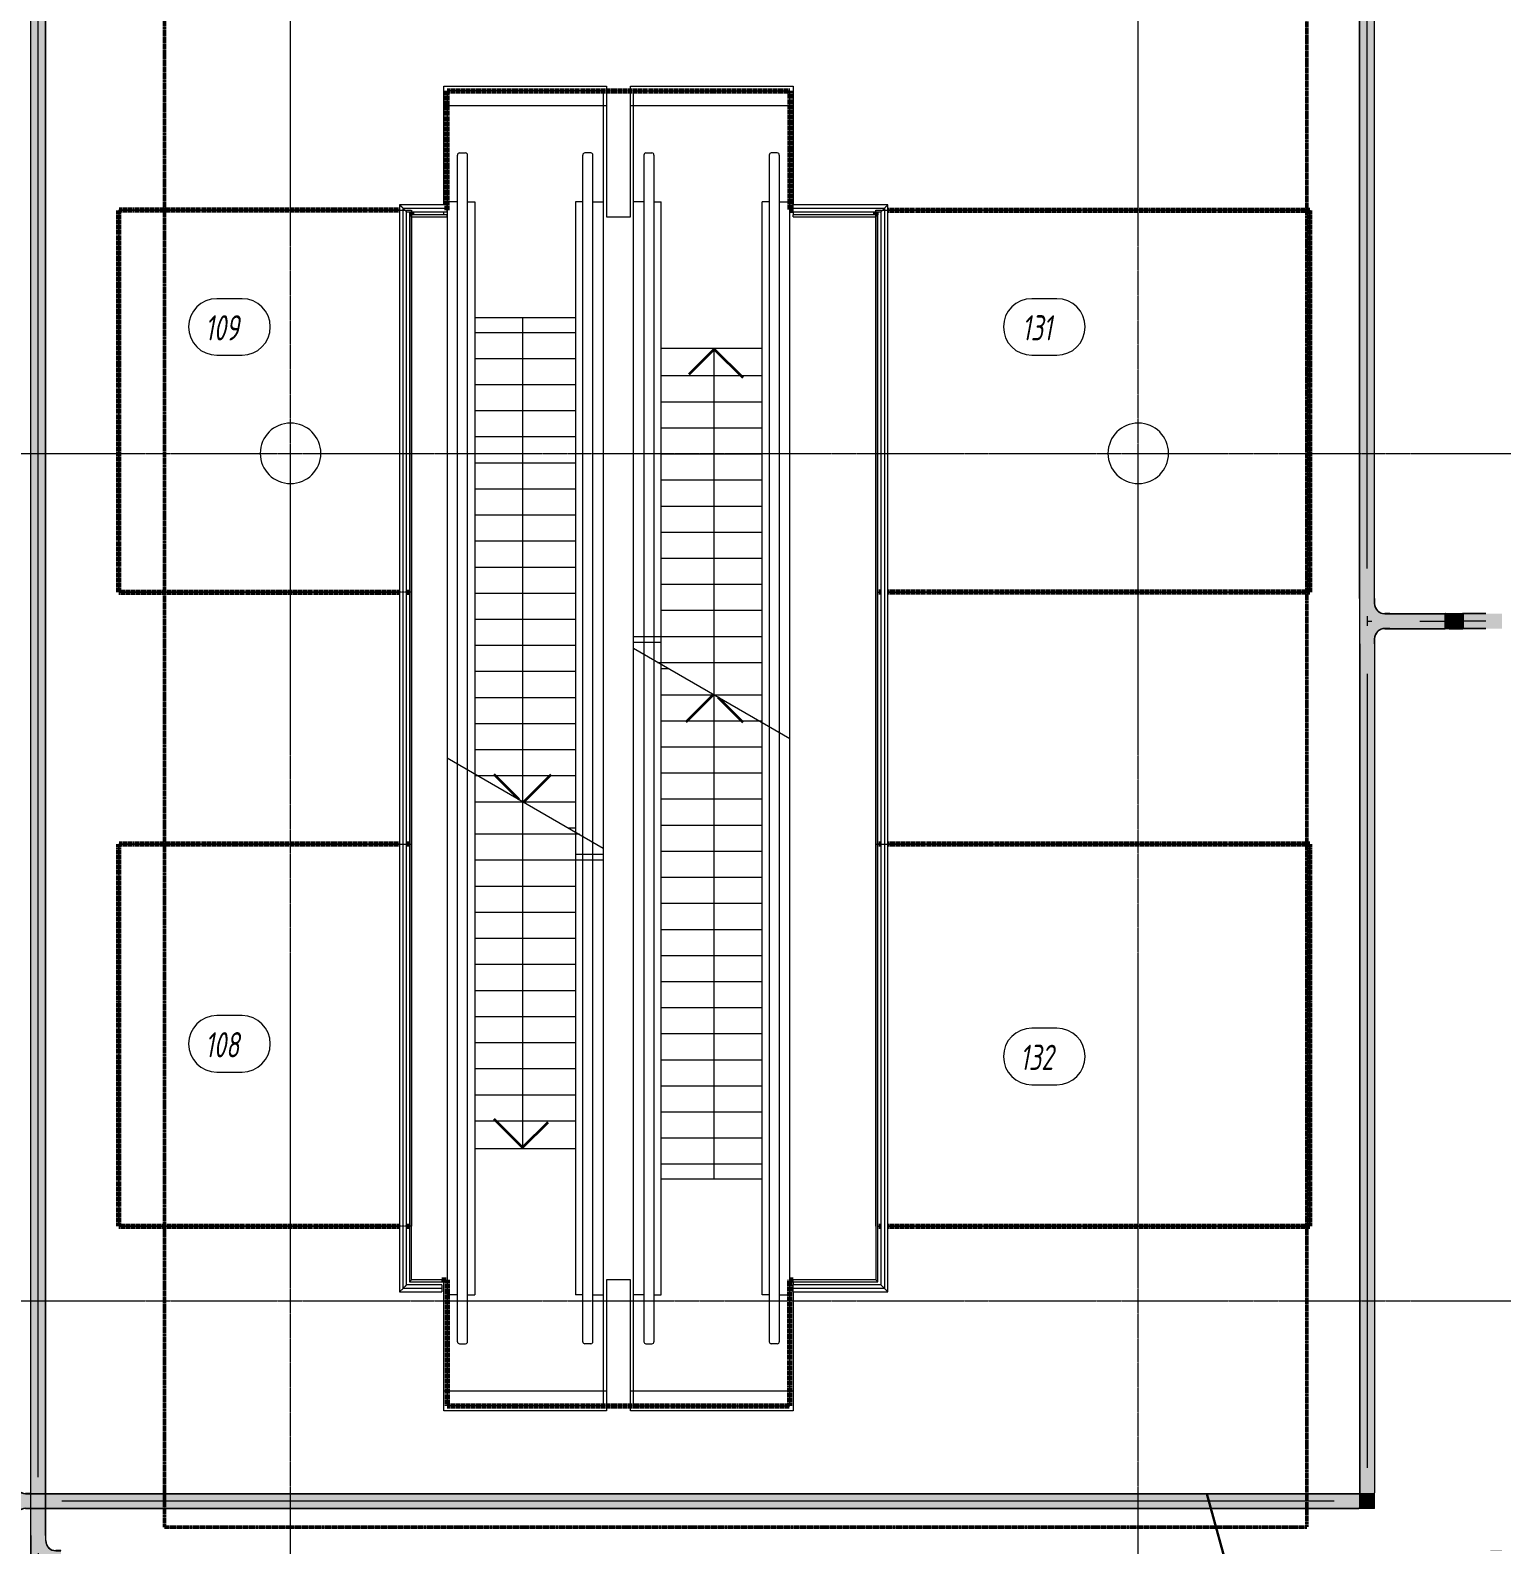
# Model space of a CAD drawing. Header units: millimetres. Extents: x -4948 to 42228, y -4856 to 69378.
# Drawn here: x 11330 to 25910, y 31275 to 46285 of the extents above; entities that cross this region are included whole.
import ezdxf

# ---------------------------------------------------------------- set-up
doc = ezdxf.new("R2010")
doc.units = ezdxf.units.MM
for name, pattern in [('Линия сетки', [22.225, 12.7, -3.175, 3.175, -3.175]), ('ххх_Штрих_ш3п3', [6, 3, -3]), ('Штрих 3 х 1_5 мм', [4.5, 3, -1.5])]:
    doc.linetypes.add(name, pattern=pattern)
for name, color, linetype, lineweight in [('A-AREA', 32, 'Continuous', 9), ('A-AREA-IDEN', 2, 'Continuous', 30), ('A-DETL', 90, 'Continuous', 9), ('A-DETL-THIN', 151, 'Continuous', 13), ('A-FLOR', 192, 'Continuous', 13), ('E-CABL-TRAY', 211, 'Continuous', 9), ('E-CABL-TRAY-CNTR', 211, 'Continuous', 9), ('E-CABL-TRAY-IDEN', 211, 'Continuous', 30), ('S-GRID', 1, 'Continuous', 30), ('Поручни', 7, 'Continuous', 9)]:
    doc.layers.add(name, color=color, linetype=linetype, lineweight=lineweight)
doc.styles.add('ISOCPEUR_B_I', font='', dxfattribs={"width": 0.7, "height": 250})
doc.styles.get('ISOCPEUR_B_I').set_extended_font_data('ISOCPEUR', italic=True, bold=True)

# ---------------------------------------------------------------- blocks, each defined once
blk = doc.blocks.new('27ELB-RD-AR-0000-BIM_rvt-1-1 этаж отм_ _0_000 лотки')
at = {"layer": 'A-AREA', "color": 252, "linetype": 'Штрих 3 х 1_5 мм', "lineweight": 70}
for p, q in [((15461, 44502), (15461, 45686)), ((15461, 45686), (18855, 45686)), ((18855, 45686), (18855, 44502)), ((12209, 40717), (12209, 44502)), ((14989, 44502), (12209, 44502)), ((15109, 44486), (15109, 44456)), ((15459, 44502), (15461, 44502)), ((18855, 44502), (18889, 44502)), ((19709, 44486), (19709, 44456)), ((19709, 44456), (19709, 44486)), ((19829, 44502), (24009, 44502)), ((24009, 40717), (24009, 44502)), ((12209, 40717), (14989, 40717)), ((15059, 40717), (15089, 40717)), ((19759, 40717), (19729, 40717)), ((24009, 40717), (19829, 40717)), ((12209, 34432), (12209, 38217)), ((14989, 38217), (12209, 38217)), ((15089, 38217), (15059, 38217)), ((19759, 38217), (19729, 38217)), ((24009, 38217), (19829, 38217)), ((24009, 34432), (24009, 38217)), ((12209, 34432), (14989, 34432)), ((15059, 34432), (15089, 34432)), ((19729, 34432), (19759, 34432)), ((19829, 34432), (24009, 34432)), ((15409, 33900), (15461, 33900)), ((15461, 33900), (15461, 32650)), ((18855, 32650), (18855, 33900)), ((18855, 33900), (18889, 33900)), ((15461, 32650), (17308, 32650)), ((17308, 32650), (18855, 32650))]:
    blk.add_line(p, q, dxfattribs=at)
at = {"layer": 'A-AREA-IDEN', "color": 252, "lineweight": 9}
for p, q in [((13428, 43625), (13178, 43625)), ((21503, 43625), (21253, 43625)), ((13178, 43065), (13428, 43065)), ((21253, 43065), (21503, 43065)), ((13428, 36519), (13178, 36519)), ((21503, 36394), (21253, 36394)), ((13178, 35959), (13428, 35959)), ((21253, 35834), (21503, 35834))]:
    blk.add_line(p, q, dxfattribs=at)
for centre, start, end in [((13178, 43345), 90, 270), ((13428, 43345), 270, 90), ((21253, 43345), 90, 270), ((21503, 43345), 270, 90), ((13178, 36239), 90, 270), ((13428, 36239), 270, 90), ((21253, 36114), 90, 270), ((21503, 36114), 270, 90)]:
    blk.add_arc(centre, 280, start, end, dxfattribs=at)
at = {"layer": 'A-DETL', "color": 252, "linetype": 'ххх_Штрих_ш3п3', "lineweight": 50}
for p, q in [((12659, 31450), (12659, 46887)), ((23979, 46887), (23979, 31450)), ((23979, 31450), (12659, 31450))]:
    blk.add_line(p, q, dxfattribs=at)
at = {"layer": 'A-DETL', "color": 252}
for p, q in [((15461, 45686), (15461, 32650)), ((17008, 45686), (15461, 45686)), ((17008, 45686), (17008, 32650)), ((17308, 32650), (17308, 45686)), ((17308, 45686), (18855, 45686)), ((18855, 32650), (18855, 45686)), ((15563, 33287), (15563, 45049)), ((15583, 45069), (15643, 45069)), ((15663, 33287), (15663, 45049)), ((16805, 33287), (16805, 45049)), ((16885, 45069), (16825, 45069)), ((16905, 33287), (16905, 45049)), ((17410, 45049), (17410, 33287)), ((17430, 45069), (17490, 45069)), ((17510, 45049), (17510, 33287)), ((18652, 45049), (18652, 33287)), ((18732, 45069), (18672, 45069)), ((18752, 45049), (18752, 33287)), ((15563, 44586), (15461, 44586)), ((15663, 44586), (15734, 44586)), ((15734, 44586), (15734, 33750)), ((16805, 44586), (16734, 44586)), ((16734, 44586), (16734, 33750)), ((16905, 44586), (17008, 44586)), ((17410, 44586), (17308, 44586)), ((17510, 44586), (17581, 44586)), ((17581, 33750), (17581, 44586)), ((18581, 33750), (18581, 44586)), ((18652, 44586), (18581, 44586)), ((18752, 44586), (18855, 44586)), ((15109, 44502), (15109, 34432)), ((19709, 34432), (19709, 44502)), ((16734, 43436), (15734, 43436)), ((16208, 43436), (16208, 35200)), ((16734, 43287), (15734, 43287)), ((17581, 43136), (18581, 43136)), ((18107, 34900), (18107, 43136)), ((16734, 43029), (15734, 43029)), ((17581, 42862), (18581, 42862)), ((16734, 42771), (15734, 42771)), ((16734, 42512), (15734, 42512)), ((17581, 42604), (18581, 42604)), ((17581, 42345), (18581, 42345)), ((16734, 42254), (15734, 42254)), ((17581, 42087), (18581, 42087)), ((16734, 41995), (15734, 41995)), ((16734, 41737), (15734, 41737)), ((17581, 41829), (18581, 41829)), ((16734, 41479), (15734, 41479)), ((17581, 41570), (18581, 41570)), ((17581, 41570), (18581, 41570)), ((17581, 41312), (18581, 41312)), ((16734, 41220), (15734, 41220)), ((17581, 41053), (18581, 41053)), ((16734, 40962), (15734, 40962)), ((16734, 40703), (15734, 40703)), ((17581, 40795), (18581, 40795)), ((17581, 40537), (18581, 40537)), ((16734, 40445), (15734, 40445)), ((17308, 40278), (18581, 40278)), ((16734, 40187), (15734, 40187)), ((17581, 40217), (17308, 40217)), ((18855, 39263), (17308, 40156)), ((16734, 39928), (15734, 39928)), ((16734, 39928), (15734, 39928)), ((17544, 40020), (18581, 40020)), ((17581, 39958), (17650, 39958)), ((16734, 39670), (15734, 39670)), ((17581, 39700), (18581, 39700)), ((16734, 39411), (15734, 39411)), ((17581, 39442), (18581, 39442)), ((17581, 39442), (18581, 39442)), ((17581, 39183), (18581, 39183)), ((15461, 39073), (17008, 38180)), ((16734, 39153), (15734, 39153)), ((16734, 38895), (15734, 38895)), ((16734, 38895), (15734, 38895)), ((17581, 38925), (18581, 38925)), ((16734, 38636), (15734, 38636)), ((17581, 38666), (18581, 38666)), ((16772, 38316), (15734, 38316)), ((16734, 38378), (16665, 38378)), ((17581, 38408), (18581, 38408)), ((17581, 38408), (18581, 38408)), ((17581, 38150), (18581, 38150)), ((17008, 38058), (15734, 38058)), ((16734, 38119), (17008, 38119)), ((17581, 37891), (18581, 37891)), ((16734, 37799), (15734, 37799)), ((16734, 37541), (15734, 37541)), ((17581, 37633), (18581, 37633)), ((16734, 37283), (15734, 37283)), ((17581, 37374), (18581, 37374)), ((17581, 37116), (18581, 37116)), ((16734, 37024), (15734, 37024)), ((17581, 36858), (18581, 36858)), ((16734, 36766), (15734, 36766)), ((16734, 36766), (15734, 36766)), ((16734, 36507), (15734, 36507)), ((17581, 36599), (18581, 36599)), ((17581, 36341), (18581, 36341)), ((16734, 36249), (15734, 36249)), ((17581, 36082), (18581, 36082)), ((16734, 35991), (15734, 35991)), ((16734, 35732), (15734, 35732)), ((17581, 35824), (18581, 35824)), ((16734, 35474), (15734, 35474)), ((17581, 35566), (18581, 35566)), ((17581, 35307), (18581, 35307)), ((16734, 35200), (15734, 35200)), ((17581, 35049), (18581, 35049)), ((17581, 34900), (18581, 34900)), ((15563, 33750), (15461, 33750)), ((15663, 33750), (15734, 33750)), ((16805, 33750), (16734, 33750)), ((16905, 33750), (17008, 33750)), ((17410, 33750), (17308, 33750)), ((17510, 33750), (17581, 33750)), ((18652, 33750), (18581, 33750)), ((18752, 33750), (18855, 33750)), ((15583, 33267), (15643, 33267)), ((16885, 33267), (16825, 33267)), ((17430, 33267), (17490, 33267)), ((18732, 33267), (18672, 33267)), ((17008, 32650), (15461, 32650)), ((17308, 32650), (18855, 32650))]:
    blk.add_line(p, q, dxfattribs=at)
at = {"layer": 'A-DETL', "color": 252, "linetype": 'ххх_Штрих_ш3п3', "lineweight": 18}
for p, q in [((12209, 44502), (15109, 44502)), ((12209, 40717), (12209, 44502)), ((15109, 44502), (15109, 40717)), ((19709, 44502), (24009, 44502)), ((19709, 40102), (19709, 44502)), ((24009, 44502), (24009, 40717)), ((15109, 40717), (12209, 40717)), ((24009, 40717), (19829, 40717)), ((12209, 38217), (15109, 38217)), ((12209, 34432), (12209, 38217)), ((15109, 38217), (15109, 34432)), ((19709, 38217), (24009, 38217)), ((19709, 34432), (19709, 38217)), ((24009, 38217), (24009, 34432)), ((15109, 34432), (12209, 34432)), ((24009, 34432), (19829, 34432))]:
    blk.add_line(p, q, dxfattribs=at)
at = {"layer": 'A-DETL', "color": 252, "lineweight": 35}
for p, q in [((17858, 42877), (18107, 43126)), ((18107, 43126), (18390, 42843)), ((18098, 39700), (17825, 39427)), ((18143, 39674), (18390, 39427)), ((16173, 38662), (15926, 38909)), ((16218, 38636), (16491, 38909)), ((16208, 35210), (15926, 35493)), ((16458, 35460), (16208, 35210))]:
    blk.add_line(p, q, dxfattribs=at)
at = {"layer": 'A-DETL', "color": 252}
for centre, start, end in [((15583, 45049), 90, 180), ((15643, 45049), 0, 90), ((16825, 45049), 90, 180), ((16885, 45049), 0, 90), ((17430, 45049), 90, 180), ((17490, 45049), 0, 90), ((18672, 45049), 90, 180), ((18732, 45049), 0, 90), ((15583, 33287), 180, 270), ((15643, 33287), 270, 0), ((16825, 33287), 180, 270), ((16885, 33287), 270, 0), ((17430, 33287), 180, 270), ((17490, 33287), 270, 0), ((18672, 33287), 180, 270), ((18732, 33287), 270, 0)]:
    blk.add_arc(centre, 20, start, end, dxfattribs=at)
at = {"layer": 'A-FLOR', "color": 252, "lineweight": 9}
for p, q in [((12209, 44502), (12209, 40717)), ((14989, 44502), (12209, 44502)), ((15109, 44456), (15109, 44486)), ((19709, 44486), (19709, 44456)), ((24009, 44502), (19829, 44502)), ((24009, 40717), (24009, 44502)), ((12209, 40717), (14989, 40717)), ((15059, 40717), (15089, 40717)), ((19729, 40717), (19759, 40717)), ((19829, 40717), (24009, 40717)), ((12209, 38217), (12209, 34432)), ((14989, 38217), (12209, 38217)), ((15089, 38217), (15059, 38217)), ((19759, 38217), (19729, 38217)), ((24009, 38217), (19829, 38217)), ((24009, 34432), (24009, 38217)), ((12209, 34432), (14989, 34432)), ((15059, 34432), (15089, 34432)), ((19729, 34432), (19759, 34432)), ((19829, 34432), (24009, 34432))]:
    blk.add_line(p, q, dxfattribs=at)
for centre, start, end in [((13909, 42092), 0, 180), ((22309, 42092), 0, 180), ((13909, 42092), 180, 0), ((22309, 42092), 180, 0)]:
    blk.add_arc(centre, 300, start, end, dxfattribs=at)
at = {"layer": 'Поручни', "color": 252}
for p, q in [((15459, 44556), (14989, 44556)), ((14989, 44556), (14989, 33780)), ((15375, 44556), (14989, 44556)), ((14989, 44556), (14989, 43383)), ((15024, 44521), (15459, 44521)), ((15024, 33815), (15024, 44521)), ((15059, 44486), (15459, 44486)), ((15059, 33850), (15059, 44486)), ((15059, 44486), (15134, 44486)), ((15059, 44440), (15059, 44486)), ((15459, 44456), (15089, 44456)), ((15089, 44456), (15109, 44436)), ((15089, 44456), (15089, 33880)), ((15109, 44436), (15459, 44436)), ((15109, 33900), (15109, 44436)), ((15205, 44486), (15380, 44486)), ((15459, 44556), (15418, 44556)), ((15421, 44486), (15459, 44486)), ((15459, 44456), (15459, 44436)), ((19829, 44556), (18889, 44556)), ((18927, 44556), (18889, 44556)), ((18889, 44521), (19794, 44521)), ((18889, 44486), (19759, 44486)), ((18889, 44486), (18927, 44486)), ((18889, 44436), (18889, 44456)), ((19729, 44456), (18889, 44456)), ((18889, 44436), (19709, 44436)), ((19829, 44556), (18968, 44556)), ((18968, 44486), (19665, 44486)), ((19709, 44436), (19729, 44456)), ((19709, 44436), (19709, 33900)), ((19713, 44486), (19759, 44486)), ((19729, 33880), (19729, 44456)), ((19759, 44486), (19759, 33850)), ((19759, 44486), (19759, 44440)), ((19794, 44521), (19794, 33815)), ((19829, 33780), (19829, 44556)), ((19829, 43383), (19829, 44556)), ((15059, 43723), (15059, 44276)), ((19759, 44276), (19759, 43723)), ((15059, 34731), (15059, 43620)), ((19759, 43620), (19759, 34731)), ((14989, 43276), (14989, 43035)), ((19829, 43035), (19829, 43276)), ((14989, 42940), (14989, 42393)), ((19829, 42393), (19829, 42940)), ((14989, 42286), (14989, 41632)), ((19829, 41632), (19829, 42286)), ((14989, 41585), (14989, 41470)), ((19829, 41470), (19829, 41585)), ((14989, 41426), (14989, 41102)), ((19829, 41102), (19829, 41426)), ((14989, 41053), (14989, 40695)), ((19829, 40695), (19829, 41053)), ((14989, 40643), (14989, 40379)), ((19829, 40379), (19829, 40643)), ((14989, 40326), (14989, 40196)), ((19829, 40196), (19829, 40326)), ((14989, 40120), (14989, 39716)), ((19829, 39716), (19829, 40120)), ((14989, 39670), (14989, 38967)), ((19829, 38967), (19829, 39670)), ((14989, 38912), (14989, 37487)), ((19829, 37487), (19829, 38912)), ((14989, 37412), (14989, 35956)), ((19829, 35956), (19829, 37412)), ((14989, 35901), (14989, 33780)), ((19829, 33780), (19829, 35901)), ((15059, 34060), (15059, 34614)), ((19759, 34614), (19759, 34060)), ((14989, 33780), (15409, 33780)), ((14989, 33780), (15409, 33780)), ((15409, 33815), (15024, 33815)), ((15059, 33850), (15059, 33896)), ((15409, 33850), (15059, 33850)), ((15103, 33850), (15059, 33850)), ((15089, 33880), (15109, 33900)), ((15089, 33880), (15409, 33880)), ((15409, 33900), (15109, 33900)), ((15409, 33850), (15150, 33850)), ((15409, 33900), (15409, 33880)), ((18889, 33880), (18889, 33900)), ((19709, 33900), (18889, 33900)), ((18889, 33880), (19729, 33880)), ((19759, 33850), (18889, 33850)), ((18927, 33850), (18889, 33850)), ((19794, 33815), (18889, 33815)), ((18889, 33780), (19829, 33780)), ((18889, 33780), (18927, 33780)), ((19232, 33850), (18968, 33850)), ((18968, 33780), (19829, 33780)), ((19665, 33850), (19275, 33850)), ((19709, 33900), (19729, 33880)), ((19759, 33850), (19713, 33850)), ((19759, 33896), (19759, 33850))]:
    blk.add_line(p, q, dxfattribs=at)
at = {"layer": 'Поручни', "color": 252, "flags": 128}
for points in [[(15459, 44556), (15459, 44554), (15459, 44551), (15459, 44547), (15459, 44542), (15459, 44535), (15459, 44528), (15459, 44521)], [(15459, 44521), (15459, 44514), (15459, 44507), (15459, 44501), (15459, 44495), (15459, 44491), (15459, 44488), (15459, 44486)], [(18889, 44521), (18889, 44528), (18889, 44535), (18889, 44542), (18889, 44547), (18889, 44551), (18889, 44554), (18889, 44556)], [(18889, 44486), (18889, 44488), (18889, 44491), (18889, 44495), (18889, 44501), (18889, 44507), (18889, 44514), (18889, 44521)], [(15409, 33850), (15409, 33848), (15409, 33845), (15409, 33841), (15409, 33836), (15409, 33829), (15409, 33822), (15409, 33815)], [(15409, 33815), (15409, 33808), (15409, 33801), (15409, 33795), (15409, 33789), (15409, 33785), (15409, 33782), (15409, 33780)], [(18889, 33815), (18889, 33822), (18889, 33829), (18889, 33836), (18889, 33841), (18889, 33845), (18889, 33848), (18889, 33850)], [(18889, 33780), (18889, 33782), (18889, 33785), (18889, 33789), (18889, 33795), (18889, 33801), (18889, 33808), (18889, 33815)]]:
    blk.add_lwpolyline(points, dxfattribs=at)
at = {"layer": 'Поручни', "color": 252}
for points, knots in [([(14989, 44556), (14989, 44556), (14989, 44556), (14990, 44555), (14993, 44552), (14995, 44549), (14998, 44547), (15000, 44545), (15003, 44542), (15006, 44539), (15011, 44534), (15017, 44528), (15021, 44524), (15024, 44521)], [0.4666667, 0.4666667, 0.4666667, 0.4666667, 0.5333333, 0.6, 0.6666667, 0.7, 0.7333333, 0.7666667, 0.8, 0.8333333, 0.8666667, 0.9333333, 1, 1, 1, 1]), ([(15024, 44521), (15026, 44519), (15031, 44514), (15037, 44508), (15041, 44504), (15044, 44500), (15047, 44498), (15050, 44495), (15052, 44493), (15055, 44490), (15057, 44488), (15059, 44486), (15059, 44486), (15059, 44486)], [0, 0, 0, 0, 0.0666667, 0.1333333, 0.1666667, 0.2, 0.2333333, 0.2666667, 0.3, 0.3333333, 0.4, 0.4666667, 0.5333333, 0.5333333, 0.5333333, 0.5333333]), ([(19759, 44486), (19759, 44486), (19759, 44486), (19760, 44488), (19763, 44490), (19765, 44493), (19768, 44495), (19770, 44498), (19773, 44500), (19776, 44504), (19781, 44508), (19787, 44514), (19791, 44519), (19794, 44521)], [0.4666667, 0.4666667, 0.4666667, 0.4666667, 0.5333333, 0.6, 0.6666667, 0.7, 0.7333333, 0.7666667, 0.8, 0.8333333, 0.8666667, 0.9333333, 1, 1, 1, 1]), ([(19794, 44521), (19796, 44524), (19801, 44528), (19807, 44534), (19811, 44539), (19814, 44542), (19817, 44545), (19820, 44547), (19822, 44549), (19825, 44552), (19827, 44555), (19829, 44556), (19829, 44556), (19829, 44556)], [0, 0, 0, 0, 0.0666667, 0.1333333, 0.1666667, 0.2, 0.2333333, 0.2666667, 0.3, 0.3333333, 0.4, 0.4666667, 0.5333333, 0.5333333, 0.5333333, 0.5333333]), ([(14989, 33780), (14989, 33780), (14989, 33780), (14990, 33782), (14993, 33784), (14995, 33787), (14998, 33789), (15000, 33792), (15003, 33794), (15006, 33798), (15011, 33802), (15017, 33808), (15021, 33813), (15024, 33815)], [0.4666667, 0.4666667, 0.4666667, 0.4666667, 0.5333333, 0.6, 0.6666667, 0.7, 0.7333333, 0.7666667, 0.8, 0.8333333, 0.8666667, 0.9333333, 1, 1, 1, 1]), ([(15024, 33815), (15026, 33818), (15031, 33822), (15037, 33828), (15041, 33833), (15044, 33836), (15047, 33839), (15050, 33841), (15052, 33843), (15055, 33846), (15057, 33849), (15059, 33850), (15059, 33850), (15059, 33850)], [0, 0, 0, 0, 0.0666667, 0.1333333, 0.1666667, 0.2, 0.2333333, 0.2666667, 0.3, 0.3333333, 0.4, 0.4666667, 0.5333333, 0.5333333, 0.5333333, 0.5333333]), ([(19759, 33850), (19759, 33850), (19759, 33850), (19760, 33849), (19763, 33846), (19765, 33843), (19768, 33841), (19770, 33839), (19773, 33836), (19776, 33833), (19781, 33828), (19787, 33822), (19791, 33818), (19794, 33815)], [0.4666667, 0.4666667, 0.4666667, 0.4666667, 0.5333333, 0.6, 0.6666667, 0.7, 0.7333333, 0.7666667, 0.8, 0.8333333, 0.8666667, 0.9333333, 1, 1, 1, 1]), ([(19794, 33815), (19796, 33813), (19801, 33808), (19807, 33802), (19811, 33798), (19814, 33794), (19817, 33792), (19820, 33789), (19822, 33787), (19825, 33784), (19827, 33782), (19829, 33780), (19829, 33780), (19829, 33780)], [0, 0, 0, 0, 0.0666667, 0.1333333, 0.1666667, 0.2, 0.2333333, 0.2666667, 0.3, 0.3333333, 0.4, 0.4666667, 0.5333333, 0.5333333, 0.5333333, 0.5333333])]:
    blk.add_open_spline(points, degree=3, knots=knots, dxfattribs=at)
at = {"layer": 'A-AREA-IDEN', "color": 252, "style": 'ISOCPEUR_B_I', "width": 0.7}
for s, p in [('109', (13061, 43211)), ('131', (21156, 43211)), ('108', (13061, 36105)), ('132', (21137, 35980))]:
    blk.add_text(s, height=250, dxfattribs=at).set_placement(p)
blk = doc.blocks.new('27ELB-RD-KR2-0000-BIM_rvt-1-1 этаж отм_ _0_000 лотки')
at = {"layer": 'A-FLOR', "color": 252, "lineweight": 15}
for p, q in [((15429, 45532), (15429, 45732)), ((15429, 45732), (17040, 45732)), ((17040, 45732), (17040, 45532)), ((17279, 45536), (17279, 45732)), ((17279, 45732), (18890, 45732)), ((18890, 45732), (18890, 45536)), ((17040, 45536), (15429, 45536)), ((15429, 44556), (15429, 45532)), ((17040, 45532), (17040, 44436)), ((17278, 44436), (17278, 45536)), ((17278, 45536), (17279, 45536)), ((18889, 45536), (17279, 45536)), ((18889, 45532), (18889, 45536)), ((18890, 45532), (18889, 45532)), ((18889, 45532), (18889, 44556)), ((18890, 45536), (18890, 45532)), ((15429, 44456), (15429, 44486)), ((17040, 44436), (17278, 44436)), ((18889, 44486), (18889, 44456)), ((15429, 33900), (15409, 33900)), ((15429, 32800), (15429, 33900)), ((17278, 33900), (17040, 33900)), ((17040, 33900), (17040, 32800)), ((17278, 32600), (17278, 33900)), ((18889, 33880), (18889, 33850)), ((18889, 33780), (18889, 32600)), ((15429, 32600), (15429, 32800)), ((15429, 32800), (17040, 32800)), ((17040, 32800), (17040, 32600)), ((17278, 32800), (18889, 32800)), ((17278, 32600), (17278, 32800)), ((17040, 32600), (15429, 32600)), ((18889, 32600), (17278, 32600))]:
    blk.add_line(p, q, dxfattribs=at)
at = {"layer": 'S-GRID', "color": 252, "linetype": 'Линия сетки', "lineweight": 9}
for p, q in [((13909, -4856), (13909, 68378)), ((22309, -4856), (22309, 68378)), ((-4948, 42092), (41228, 42092)), ((-4948, 33692), (41228, 33692))]:
    blk.add_line(p, q, dxfattribs=at)
blk = doc.blocks.new('СКС-Ответвитель Т-образный DPT-S5-Combitech-DKC-R100 - СКС-Ответвитель Т-образный DPT-S5-Combitech-DKC-R100-835264-1 этаж отм_ _0_000 лотки')
at = {"layer": 'E-CABL-TRAY', "lineweight": 13}
h = blk.add_hatch(color=160, dxfattribs=at)
h.paths.add_polyline_path([(-225, 72), (225, 72), (225, 75), (-225, 75)], flags=0)
h.paths.add_polyline_path([(-225, -75), (-175, -75), (-149, -78), (-125, -88), (-104, -104), (-88, -125), (-78, -149), (-75, -175), (-75, -225), (-73, -225), (-73, -175), (-76, -148), (-86, -124), (-103, -103), (-124, -86), (-148, -76), (-175, -73), (-225, -73)], flags=0)
h.paths.add_polyline_path([(72, -225), (75, -225), (75, -175), (78, -149), (88, -125), (104, -104), (125, -88), (149, -78), (175, -75), (225, -75), (225, -73), (175, -73), (148, -76), (124, -86), (103, -103), (86, -124), (76, -148), (72, -175)], flags=0)
blk.add_hatch(color=160, dxfattribs=at).paths.add_polyline_path([(-225, 72), (-225, -73), (-175, -73), (-148, -76), (-121, -88), (-101, -104), (-86, -125), (-76, -149), (-73, -175), (-72, -225), (72, -225), (72, -175), (76, -148), (88, -121), (104, -101), (125, -86), (149, -76), (175, -73), (225, -72), (225, 72), (-225, 72)], flags=0)
at = {"layer": 'E-CABL-TRAY', "color": 170}
for p, q in [((225, 75), (-225, 75)), ((-225, 75), (-225, 72)), ((-225, 72), (225, 72)), ((225, 72), (225, 75)), ((-225, -73), (-225, -75)), ((-175, -73), (-225, -73)), ((-225, -75), (-175, -75)), ((225, -73), (175, -73)), ((175, -75), (225, -75)), ((225, -75), (225, -73)), ((-75, -175), (-75, -225)), ((-75, -225), (-73, -225)), ((-73, -225), (-73, -175)), ((72, -175), (72, -225)), ((72, -225), (75, -225)), ((75, -225), (75, -175))]:
    blk.add_line(p, q, dxfattribs=at)
for centre, radius, start, end in [((-175, -175), 103, 360, 90), ((-175, -175), 100, 0, 90), ((175, -175), 103, 90, 180), ((175, -175), 100, 90, 180)]:
    blk.add_arc(centre, radius, start, end, dxfattribs=at)
at = {"layer": 'E-CABL-TRAY-CNTR', "color": 170}
for p, q in [((48, 0), (-48, 0)), ((0, 0), (0, -48))]:
    blk.add_line(p, q, dxfattribs=at)
blk = doc.blocks.new('СКС-Соединитель 2-S5-Combitech-DKC-не для заказа - СКС-Соединитель 2-S5-Combitech-DKC-не для заказа-620071-1 этаж отм_ _0_000 лотки')
at = {"layer": 'E-CABL-TRAY', "lineweight": 13}
blk.add_hatch(color=160, dxfattribs=at).paths.add_polyline_path([(-100, -2.5), (100, -2.5), (100, 0), (-100, 0)], flags=0)
blk = doc.blocks.new('СКС-Ответвитель Т-образный DPT-S5-Combitech-DKC-R100 - СКС-Ответвитель Т-образный DPT-S5-Combitech-DKC-R100-V191-1 этаж отм_ _0_000 лотки')
at = {"layer": 'E-CABL-TRAY', "lineweight": 13}
h = blk.add_hatch(color=160, dxfattribs=at)
h.paths.add_polyline_path([(-225, -73), (-225, -75), (-175, -75), (-149, -78), (-125, -88), (-104, -104), (-88, -125), (-78, -149), (-75, -175), (-75, -225), (-73, -225), (-73, -175), (-76, -148), (-86, -124), (-103, -103), (-124, -86), (-148, -76), (-175, -73)], flags=0)
h.paths.add_polyline_path([(-225, 75), (-225, 72), (225, 72), (225, 75), (54, 75)], flags=0)
h.paths.add_polyline_path([(72, -208), (72, -225), (75, -225), (75, -175), (78, -149), (88, -125), (104, -104), (125, -88), (149, -78), (175, -75), (225, -75), (225, -73), (175, -73), (148, -76), (124, -86), (103, -103), (86, -124), (76, -148), (72, -175)], flags=0)
blk.add_hatch(color=160, dxfattribs=at).paths.add_polyline_path([(-225, 72), (-225, -73), (-175, -73), (-148, -76), (-121, -88), (-101, -104), (-86, -125), (-76, -149), (-73, -175), (-72, -225), (72, -225), (72, -175), (76, -148), (88, -121), (104, -101), (125, -86), (149, -76), (175, -73), (225, -72), (225, 72), (-225, 72)], flags=0)
at = {"layer": 'E-CABL-TRAY', "color": 170}
for p, q in [((225, 75), (-225, 75)), ((-225, 75), (-225, 72)), ((-225, 72), (225, 72)), ((225, 72), (225, 75)), ((-225, -73), (-225, -75)), ((-175, -73), (-225, -73)), ((-225, -75), (-175, -75)), ((225, -73), (175, -73)), ((175, -75), (225, -75)), ((225, -75), (225, -73)), ((-75, -175), (-75, -225)), ((-75, -225), (-73, -225)), ((-73, -225), (-73, -175)), ((72, -175), (72, -225)), ((72, -225), (75, -225)), ((75, -225), (75, -175))]:
    blk.add_line(p, q, dxfattribs=at)
for centre, radius, start, end in [((-175, -175), 103, 360, 90), ((-175, -175), 100, 0, 90), ((175, -175), 103, 90, 180), ((175, -175), 100, 90, 180)]:
    blk.add_arc(centre, radius, start, end, dxfattribs=at)
at = {"layer": 'E-CABL-TRAY-CNTR', "color": 170}
for p, q in [((48, 0), (-48, 0)), ((0, 0), (0, -48))]:
    blk.add_line(p, q, dxfattribs=at)
blk = doc.blocks.new('СКС-Угол вертикальный внешний CD 45-S5-Combitech-DKC - СКС-Угол вертикальный внешний CD 45-S5-Combitech-DKC-836244-1 этаж отм_ _0_000 лотки')
at = {"layer": 'E-CABL-TRAY', "lineweight": 13}
blk.add_hatch(color=160, dxfattribs=at).paths.add_polyline_path([(25382, 40354), (25391, 40354), (25391, 40504), (25352, 40504), (25352, 40354), (25373, 40354)], flags=0)
at = {"layer": 'E-CABL-TRAY', "color": 170}
for p, q in [((25351, 40354), (25351, 40504)), ((25352, 40504), (25351, 40504)), ((25352, 40504), (25391, 40504)), ((25391, 40504), (25391, 40504)), ((25391, 40504), (25391, 40354)), ((25352, 40354), (25351, 40354)), ((25391, 40354), (25352, 40354)), ((25391, 40354), (25391, 40354))]:
    blk.add_line(p, q, dxfattribs=at)
blk = doc.blocks.new('СКС-Угол горизонтальный CPO 45-S5-Combitech-DKC - СКС-Угол горизонтальный CPO 45-S5-Combitech-DKC-V197-1 этаж отм_ _0_000 лотки')
at = {"layer": 'E-CABL-TRAY', "lineweight": 13}
for points in [[(-80, -75), (75, -75), (75, 80), (72, 80), (72, -72), (-80, -72)], [(-75, -72), (72, -72), (72, 80), (-72, 80), (-72, 72), (-80, 72), (-80, -72)], [(-80, 72), (-72, 72), (-72, 80), (-75, 80), (-75, 75), (-80, 75)]]:
    blk.add_hatch(color=160, dxfattribs=at).paths.add_polyline_path(points, flags=0)
at = {"layer": 'E-CABL-TRAY', "color": 170}
for p, q in [((-80, 72), (-80, 75)), ((-80, 75), (-75, 75)), ((-72, 72), (-80, 72)), ((-72, 80), (-75, 80)), ((-75, 80), (-75, 75)), ((-72, 72), (-72, 80)), ((75, 80), (72, 80)), ((72, 80), (72, -72)), ((75, -75), (75, 80)), ((-80, -75), (-80, -72)), ((72, -72), (-80, -72)), ((75, -75), (-80, -75))]:
    blk.add_line(p, q, dxfattribs=at)
blk = doc.blocks.new('СКС-Соединитель 1-S5-Combitech-DKC-не для заказа - СКС-Соединитель 1-S5-Combitech-DKC-не для заказа-V185-1 этаж отм_ _0_000 лотки')
at = {"layer": 'E-CABL-TRAY', "lineweight": 13}
for points in [[(-115, 1.2), (-115, 0), (0, 0), (0, 1.2), (-5, 1.2)], [(0, 115), (-1.2, 115), (-1.2, 0), (0, 0), (0, 5)]]:
    blk.add_hatch(color=160, dxfattribs=at).paths.add_polyline_path(points, flags=0)
blk = doc.blocks.new('СКС-Соединитель 1-S5-Combitech-DKC-не для заказа - СКС-Соединитель 1-S5-Combitech-DKC-не для заказа-V186-1 этаж отм_ _0_000 лотки')
at = {"layer": 'E-CABL-TRAY', "lineweight": 13}
for points in [[(0, 115), (0, 0), (1.2, 0), (1.2, 115)], [(0, 0), (-115, 0), (-115, -1.2), (0, -1.2)]]:
    blk.add_hatch(color=160, dxfattribs=at).paths.add_polyline_path(points, flags=0)
blk = doc.blocks.new('СКС-Ответвитель Т-образный DPT-S5-Combitech-DKC-R100 - СКС-Ответвитель Т-образный DPT-S5-Combitech-DKC-R100-V201-1 этаж отм_ _0_000 лотки')
at = {"layer": 'E-CABL-TRAY', "lineweight": 13}
h = blk.add_hatch(color=80, dxfattribs=at)
h.paths.add_polyline_path([(-225, 75), (-225, 72), (225, 72), (225, 75), (135, 75)], flags=0)
h.paths.add_polyline_path([(-225, -75), (-175, -75), (-149, -78), (-125, -88), (-104, -104), (-88, -125), (-78, -149), (-75, -175), (-75, -225), (-73, -225), (-73, -175), (-76, -148), (-86, -124), (-105, -101), (-124, -86), (-148, -76), (-175, -73), (-225, -73)], flags=0)
h.paths.add_polyline_path([(72, -225), (75, -225), (75, -175), (78, -149), (88, -125), (104, -104), (125, -88), (149, -78), (175, -75), (225, -75), (225, -73), (175, -73), (148, -76), (124, -86), (103, -103), (86, -124), (76, -148), (72, -175)], flags=0)
blk.add_hatch(color=80, dxfattribs=at).paths.add_polyline_path([(-225, 72), (-225, -73), (-175, -73), (-148, -76), (-121, -88), (-101, -104), (-86, -125), (-76, -149), (-73, -175), (-72, -225), (72, -225), (72, -175), (76, -148), (88, -121), (105, -101), (125, -86), (149, -76), (175, -73), (225, -72), (225, 72), (-225, 72)], flags=0)
at = {"layer": 'E-CABL-TRAY', "color": 90}
for p, q in [((225, 75), (-225, 75)), ((-225, 75), (-225, 72)), ((-225, 72), (225, 72)), ((225, 72), (225, 75)), ((-225, -73), (-225, -75)), ((-175, -73), (-225, -73)), ((-225, -75), (-175, -75)), ((225, -73), (175, -73)), ((175, -75), (225, -75)), ((225, -75), (225, -73)), ((-75, -175), (-75, -225)), ((-75, -225), (-73, -225)), ((-73, -225), (-73, -175)), ((72, -175), (72, -225)), ((72, -225), (75, -225)), ((75, -225), (75, -175))]:
    blk.add_line(p, q, dxfattribs=at)
for centre, radius, start, end in [((-175, -175), 103, 360, 90), ((-175, -175), 100, 0, 90), ((175, -175), 103, 90, 180), ((175, -175), 100, 90, 180)]:
    blk.add_arc(centre, radius, start, end, dxfattribs=at)
at = {"layer": 'E-CABL-TRAY-CNTR', "color": 90}
for p, q in [((48, 0), (-48, 0)), ((0, 0), (0, -48))]:
    blk.add_line(p, q, dxfattribs=at)
blk = doc.blocks.new('СКС-Соединитель 2-S5-Combitech-DKC-не для заказа - СКС-Соединитель 2-S5-Combitech-DKC-не для заказа-V202-1 этаж отм_ _0_000 лотки')
at = {"layer": 'E-CABL-TRAY', "lineweight": 13}
blk.add_hatch(color=80, dxfattribs=at).paths.add_polyline_path([(-100, -2.5), (100, -2.5), (100, 0), (-100, 0)], flags=0)
blk = doc.blocks.new('СКС-Соединитель 1-S5-Combitech-DKC-не для заказа - СКС-Соединитель 1-S5-Combitech-DKC-не для заказа-835258-1 этаж отм_ _0_000 лотки')
at = {"layer": 'E-CABL-TRAY', "lineweight": 13}
for points in [[(-115, 1.2), (-115, 0), (0, 0), (0, 1.2), (-5, 1.2)], [(-1.2, 115), (-1.2, 0), (0, 0), (0, 115)]]:
    blk.add_hatch(color=80, dxfattribs=at).paths.add_polyline_path(points, flags=0)
blk = doc.blocks.new('СКС-Угол вертикальный внутренний CS 45-S5-Combitech-DKC - СКС-Угол вертикальный внутренний CS 45-S5-Combitech-DKC-V205-1 этаж отм_ _0_000 лотки')
at = {"layer": 'E-CABL-TRAY', "lineweight": 13}
for points in [[(26453, 40354), (26454, 40354), (26454, 40504), (26451, 40504), (26451, 40354)], [(26488, 40356), (26488, 40501), (26455, 40501), (26455, 40356)]]:
    blk.add_hatch(color=160, dxfattribs=at).paths.add_polyline_path(points, flags=0)
at = {"layer": 'A-DETL-THIN', "color": 160}
blk.add_line((26490, 40354), (26490, 40504), dxfattribs=at)
at = {"layer": 'E-CABL-TRAY', "color": 170}
for p, q in [((26450, 40354), (26450, 40504)), ((26450, 40504), (26451, 40504)), ((26451, 40504), (26454, 40504)), ((26455, 40504), (26454, 40504)), ((26455, 40504), (26455, 40354)), ((26451, 40354), (26450, 40354)), ((26454, 40354), (26451, 40354)), ((26454, 40354), (26455, 40354))]:
    blk.add_line(p, q, dxfattribs=at)

msp = doc.modelspace()

# ---------------------------------------------------------------- hatches: boundary and pattern name
at = {"layer": 'E-CABL-TRAY', "lineweight": 5}
for color, points in [(3, [(11334, 31367), (11336, 31367), (11336, 54233), (11334, 54233), (11334, 31548)]), (3, [(11481, 31367), (11484, 31367), (11484, 54233), (11481, 54233), (11481, 31548)]), (5, [(24501, 40654), (24504, 40654), (24504, 54233), (24501, 54233), (24501, 41025)]), (5, [(24504, 40654), (24649, 40654), (24649, 54233), (24504, 54233), (24504, 40661)]), (5, [(24649, 40654), (24651, 40654), (24651, 54233), (24649, 54233), (24649, 41025)]), (5, [(25351, 40501), (25351, 40504), (24801, 40504), (24801, 40501)]), (5, [(24801, 40356), (25351, 40356), (25351, 40501), (24801, 40501)]), (5, [(25391, 40501), (25523, 40501), (25523, 40504), (25391, 40504)]), (5, [(25391, 40356), (25489, 40356), (25489, 40501), (25391, 40501), (25391, 40454)]), (5, [(25351, 40354), (25351, 40356), (24801, 40356), (24801, 40354)]), (5, [(25391, 40354), (25523, 40354), (25523, 40356), (25391, 40356)]), (5, [(24504, 31788), (24504, 40204), (24501, 40204), (24501, 31788)]), (5, [(24649, 31788), (24649, 40204), (24504, 40204), (24504, 31788)]), (5, [(24651, 31788), (24651, 40204), (24649, 40204), (24649, 31788)]), (5, [(24496, 31780), (24496, 31783), (11334, 31783), (11334, 31780), (24103, 31780)]), (5, [(24496, 31633), (24496, 31636), (11334, 31636), (11334, 31633), (24103, 31633)])]:
    msp.add_hatch(color=color, dxfattribs=at).paths.add_polyline_path(points, flags=0)
h = msp.add_hatch(color=3, dxfattribs=at)
h.paths.add_polyline_path([(11336, 31367), (11481, 31367), (11481, 31630), (11336, 31630), (11336, 31374)], flags=0)
h.paths.add_polyline_path([(11336, 31636), (11481, 31636), (11481, 31780), (11336, 31780)], flags=0)
h.paths.add_polyline_path([(11339, 31785), (11481, 31785), (11481, 54233), (11336, 54233), (11336, 31785)], flags=0)
h = msp.add_hatch(color=5, dxfattribs=at)
h.paths.add_polyline_path([(26146, 40501), (26450, 40501), (26450, 40504), (26063, 40504), (26063, 40501)], flags=0)
h.paths.add_polyline_path([(25527, 40501), (25913, 40501), (25913, 40504), (25527, 40504)], flags=0)
h = msp.add_hatch(color=5, dxfattribs=at)
h.paths.add_polyline_path([(25527, 40356), (25913, 40356), (25913, 40501), (25527, 40501)], flags=0)
h.paths.add_polyline_path([(26063, 40356), (26450, 40356), (26450, 40501), (26063, 40501)], flags=0)
h = msp.add_hatch(color=5, dxfattribs=at)
h.paths.add_polyline_path([(26146, 40354), (26450, 40354), (26450, 40356), (26063, 40356), (26063, 40354)], flags=0)
h.paths.add_polyline_path([(25527, 40354), (25913, 40354), (25913, 40356), (25527, 40356)], flags=0)
h = msp.add_hatch(color=5, dxfattribs=at)
h.paths.add_polyline_path([(24496, 31636), (24496, 31780), (11484, 31780), (11484, 31636), (24211, 31636)], flags=0)
h.paths.add_polyline_path([(11336, 31636), (11481, 31636), (11481, 31780), (11336, 31780)], flags=0)

# ---------------------------------------------------------------- linework, layer by layer
at = {"layer": 'A-DETL-THIN', "color": 160}
for p, q in [((25356, 40504), (25356, 40354)), ((25358, 40356), (25358, 40501)), ((25358, 40501), (25391, 40501)), ((25374, 40429), (25391, 40429)), ((25391, 40356), (25358, 40356))]:
    msp.add_line(p, q, dxfattribs=at)
at = {"layer": 'E-CABL-TRAY', "color": 90}
for p, q in [((11334, 31367), (11334, 54233)), ((11336, 31367), (11336, 54233)), ((11481, 31367), (11481, 54233)), ((11484, 31367), (11484, 54233)), ((11336, 31367), (11334, 31367)), ((11484, 31367), (11481, 31367))]:
    msp.add_line(p, q, dxfattribs=at)
at = {"layer": 'E-CABL-TRAY', "color": 170}
for p, q in [((24501, 40654), (24501, 54233)), ((24504, 40654), (24504, 54233)), ((24649, 40654), (24649, 54233)), ((24651, 40654), (24651, 54233)), ((24504, 40654), (24501, 40654)), ((24651, 40654), (24649, 40654)), ((24801, 40501), (24801, 40504)), ((24801, 40504), (25351, 40504)), ((24801, 40501), (25351, 40501)), ((25351, 40504), (25351, 40501)), ((25391, 40501), (25391, 40504)), ((25391, 40504), (25523, 40504)), ((25391, 40501), (25523, 40501)), ((25489, 40501), (25489, 40356)), ((25523, 40504), (25523, 40501)), ((25527, 40501), (25527, 40504)), ((25754, 40504), (25527, 40504)), ((25754, 40501), (25527, 40501)), ((24801, 40354), (24801, 40356)), ((24801, 40356), (25351, 40356)), ((24801, 40354), (25351, 40354)), ((25351, 40356), (25351, 40354)), ((25391, 40354), (25391, 40356)), ((25391, 40356), (25523, 40356)), ((25391, 40354), (25523, 40354)), ((25523, 40356), (25523, 40354)), ((25527, 40354), (25527, 40356)), ((25754, 40356), (25527, 40356)), ((25754, 40354), (25527, 40354)), ((24501, 40204), (24504, 40204)), ((24501, 40204), (24501, 31788)), ((24504, 40204), (24504, 31788)), ((24649, 40204), (24651, 40204)), ((24649, 40204), (24649, 31788)), ((24651, 40204), (24651, 31788)), ((11334, 31780), (11334, 31783)), ((11334, 31783), (24496, 31783)), ((11334, 31780), (24496, 31780)), ((24496, 31783), (24496, 31780)), ((24504, 31788), (24501, 31788)), ((24651, 31788), (24649, 31788)), ((11334, 31633), (11334, 31636)), ((11334, 31636), (24496, 31636)), ((11334, 31633), (24496, 31633)), ((24496, 31636), (24496, 31633))]:
    msp.add_line(p, q, dxfattribs=at)
at = {"layer": 'E-CABL-TRAY-CNTR', "color": 90}
msp.add_line((11409, 31944), (11409, 54233), dxfattribs=at)
at = {"layer": 'E-CABL-TRAY-CNTR', "color": 170}
for p, q in [((24576, 40951), (24576, 54233)), ((25098, 40429), (25351, 40429)), ((25391, 40429), (25505, 40429)), ((25754, 40429), (25527, 40429)), ((24576, 39907), (24576, 32035)), ((11643, 31708), (24249, 31708))]:
    msp.add_line(p, q, dxfattribs=at)
at = {"layer": 'E-CABL-TRAY-IDEN'}
msp.add_line((22988, 31780), (23639, 29433), dxfattribs=at)

# ---------------------------------------------------------------- block references
at = {"lineweight": 5}
for name in ['27ELB-RD-KR2-0000-BIM_rvt-1-1 этаж отм_ _0_000 лотки', '27ELB-RD-AR-0000-BIM_rvt-1-1 этаж отм_ _0_000 лотки']:
    msp.add_blockref(name, (0, 0), dxfattribs=at)
at = {"layer": 'E-CABL-TRAY', "color": 170}
for name, p, rotation in [('СКС-Соединитель 2-S5-Combitech-DKC-не для заказа - СКС-Соединитель 2-S5-Combitech-DKC-не для заказа-620071-1 этаж отм_ _0_000 лотки', (24501, 40714), 269.9999999999998), ('СКС-Соединитель 2-S5-Combitech-DKC-не для заказа - СКС-Соединитель 2-S5-Combitech-DKC-не для заказа-620071-1 этаж отм_ _0_000 лотки', (24651, 40714), 89.99999999999999), ('СКС-Ответвитель Т-образный DPT-S5-Combitech-DKC-R100 - СКС-Ответвитель Т-образный DPT-S5-Combitech-DKC-R100-V191-1 этаж отм_ _0_000 лотки', (24576, 40429), 90), ('СКС-Соединитель 2-S5-Combitech-DKC-не для заказа - СКС-Соединитель 2-S5-Combitech-DKC-не для заказа-620071-1 этаж отм_ _0_000 лотки', (24861, 40504), 180), ('СКС-Соединитель 2-S5-Combitech-DKC-не для заказа - СКС-Соединитель 2-S5-Combitech-DKC-не для заказа-620071-1 этаж отм_ _0_000 лотки', (24501, 40144), 269.9999999999998), ('СКС-Соединитель 2-S5-Combitech-DKC-не для заказа - СКС-Соединитель 2-S5-Combitech-DKC-не для заказа-620071-1 этаж отм_ _0_000 лотки', (24651, 40144), 90), ('СКС-Ответвитель Т-образный DPT-S5-Combitech-DKC-R100 - СКС-Ответвитель Т-образный DPT-S5-Combitech-DKC-R100-835264-1 этаж отм_ _0_000 лотки', (11109, 31708), 90), ('СКС-Соединитель 2-S5-Combitech-DKC-не для заказа - СКС-Соединитель 2-S5-Combitech-DKC-не для заказа-620071-1 этаж отм_ _0_000 лотки', (11394, 31783), 180)]:
    msp.add_blockref(name, p, dxfattribs=dict(at, rotation=rotation))
for name, p in [('СКС-Угол вертикальный внешний CD 45-S5-Combitech-DKC - СКС-Угол вертикальный внешний CD 45-S5-Combitech-DKC-836244-1 этаж отм_ _0_000 лотки', (0, 0)), ('СКС-Соединитель 2-S5-Combitech-DKC-не для заказа - СКС-Соединитель 2-S5-Combitech-DKC-не для заказа-620071-1 этаж отм_ _0_000 лотки', (24861, 40354)), ('СКС-Соединитель 1-S5-Combitech-DKC-не для заказа - СКС-Соединитель 1-S5-Combitech-DKC-не для заказа-V185-1 этаж отм_ _0_000 лотки', (24501, 31783)), ('СКС-Угол горизонтальный CPO 45-S5-Combitech-DKC - СКС-Угол горизонтальный CPO 45-S5-Combitech-DKC-V197-1 этаж отм_ _0_000 лотки', (24576, 31708)), ('СКС-Соединитель 1-S5-Combitech-DKC-не для заказа - СКС-Соединитель 1-S5-Combitech-DKC-не для заказа-V186-1 этаж отм_ _0_000 лотки', (24651, 31633)), ('СКС-Соединитель 2-S5-Combitech-DKC-не для заказа - СКС-Соединитель 2-S5-Combitech-DKC-не для заказа-620071-1 этаж отм_ _0_000 лотки', (11394, 31633))]:
    msp.add_blockref(name, p, dxfattribs=at)
at = {"layer": 'E-CABL-TRAY', "color": 160, "lineweight": 13, "rotation": 180}
msp.add_blockref('СКС-Угол вертикальный внутренний CS 45-S5-Combitech-DKC - СКС-Угол вертикальный внутренний CS 45-S5-Combitech-DKC-V205-1 этаж отм_ _0_000 лотки', (51978, 80858), dxfattribs=at)
at = {"layer": 'E-CABL-TRAY', "color": 90}
for name, p, rotation in [('СКС-Соединитель 2-S5-Combitech-DKC-не для заказа - СКС-Соединитель 2-S5-Combitech-DKC-не для заказа-V202-1 этаж отм_ _0_000 лотки', (11334, 31427), 269.9999999999998), ('СКС-Соединитель 2-S5-Combitech-DKC-не для заказа - СКС-Соединитель 2-S5-Combitech-DKC-не для заказа-V202-1 этаж отм_ _0_000 лотки', (11484, 31427), 89.99999999999999), ('СКС-Ответвитель Т-образный DPT-S5-Combitech-DKC-R100 - СКС-Ответвитель Т-образный DPT-S5-Combitech-DKC-R100-V201-1 этаж отм_ _0_000 лотки', (11409, 31142), 90)]:
    msp.add_blockref(name, p, dxfattribs=dict(at, rotation=rotation))
msp.add_blockref('СКС-Соединитель 1-S5-Combitech-DKC-не для заказа - СКС-Соединитель 1-S5-Combitech-DKC-не для заказа-835258-1 этаж отм_ _0_000 лотки', (25913, 31217), dxfattribs=at)

doc.saveas('drawing.dxf')
